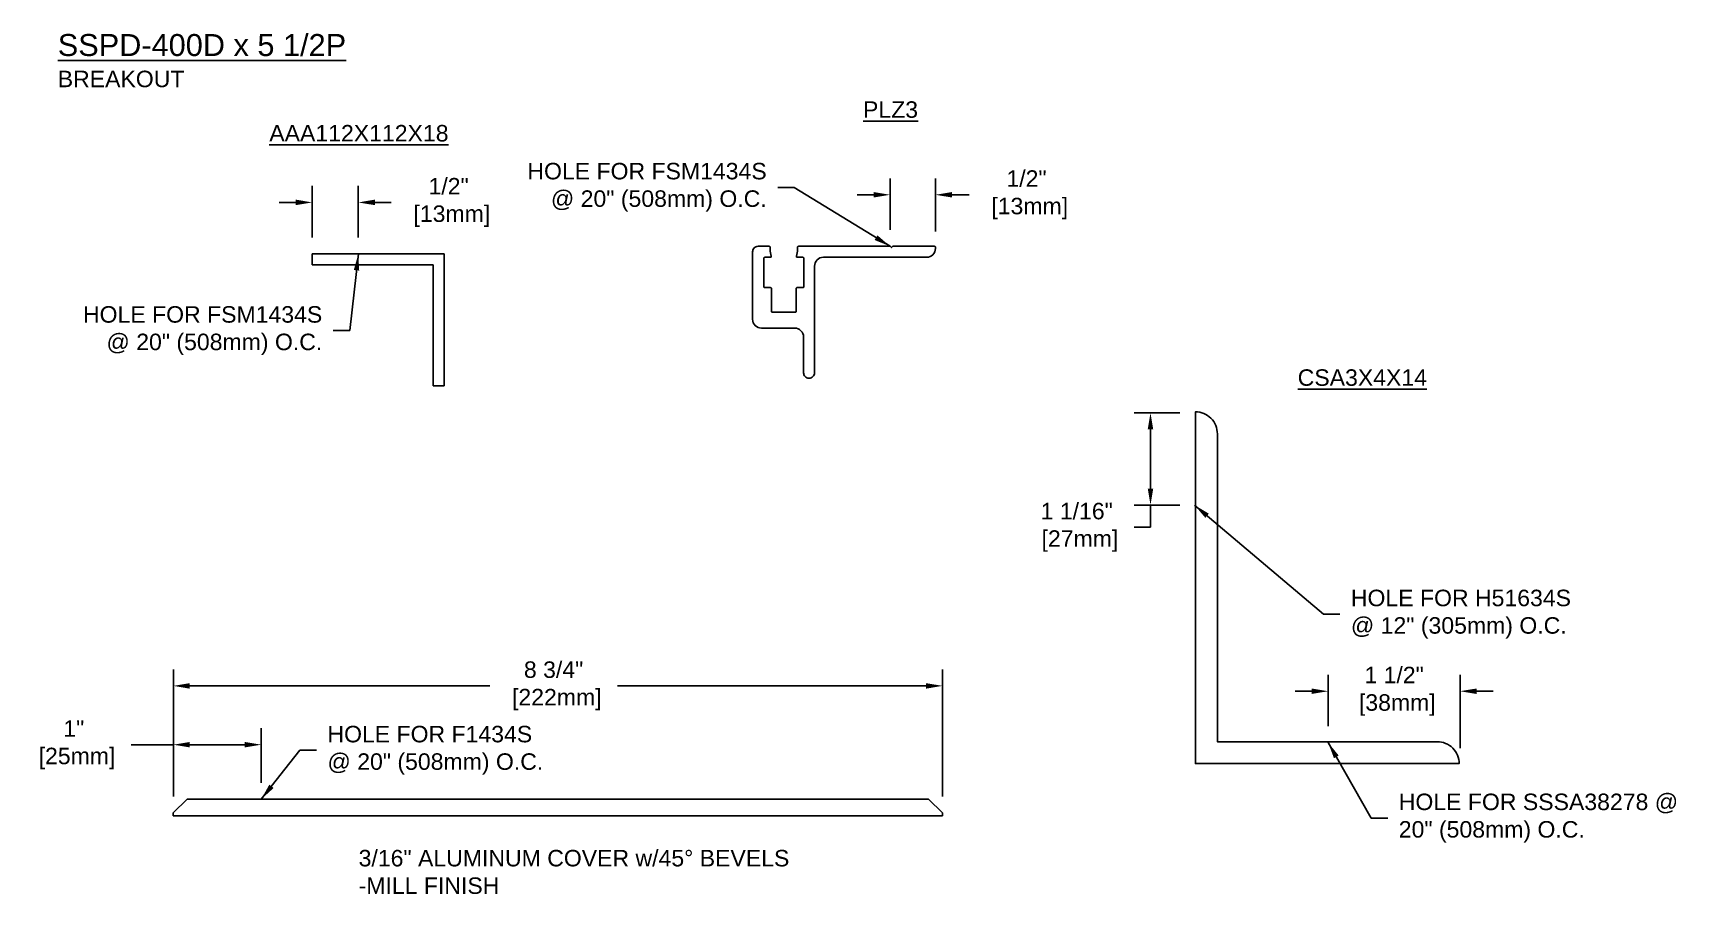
# Model space of a CAD drawing. Header units: inches. Extents: x -1.6 to 45.4, y 0 to 14.8.
# Drawn here: x 26.67 to 45.36, y 3.75 to 13.55 of the extents above; entities that cross this region are included whole.
import ezdxf

# ---------------------------------------------------------------- set-up
doc = ezdxf.new("R2010")
doc.units = ezdxf.units.IN
doc.header["$MEASUREMENT"] = 0
for name, color, linetype in [('Dimensions', 3, 'Continuous'), ('Metals', 7, 'Continuous'), ('Text', 2, 'Continuous')]:
    doc.layers.add(name, color=color, linetype=linetype)
doc.styles.add('ARIAL', font='arial.ttf')
doc.dimstyles.new('Arial', dxfattribs={"dimtxt": 0.1875, "dimasz": 0.1875, "dimexe": 0.1875, "dimexo": 0.1875, "dimgap": 0.1875, "dimtad": 0, "dimtih": 1, "dimtoh": 1, "dimdec": 4, "dimzin": 0, "dimdsep": 46, "dimlunit": 4, "dimtxsty": 'ARIAL', "dimcen": 0.1875, "dimadec": 0, "dimazin": 0, "dimtfac": 1, "dimtdec": 4, "dimtofl": 0, "dimtmove": 0, "dimatfit": 3, "dimfxl": 0, "dimfrac": 2, "dimtolj": 1, "dimtzin": 0, "dimarcsym": 0})

# ---------------------------------------------------------------- blocks, each defined once
blk = doc.blocks.new('*D19')
at = {"layer": 'Defpoints', "color": 0}
for p in [(41.406, 6.061), (41.406, 5.477), (42.906, 5.227)]:
    blk.add_point(p, dxfattribs=at)
at = {"layer": 'Dimensions', "color": 0, "lineweight": -2}
for p, q in [((41.406, 5.665), (41.406, 6.249)), ((42.906, 5.415), (42.906, 6.249)), ((41.218, 6.061), (41.031, 6.061)), ((43.093, 6.061), (43.281, 6.061))]:
    blk.add_line(p, q, dxfattribs=at)
at = {"layer": 'Dimensions', "color": 0}
for points in [[(41.218, 6.092), (41.218, 6.03), (41.406, 6.061)], [(43.093, 6.092), (43.093, 6.03), (42.906, 6.061)]]:
    blk.add_solid(points, dxfattribs=at)
at = {"layer": 'Dimensions', "color": 0, "insert": (42.156, 6.061), "char_height": 0.1875, "attachment_point": 5, "style": 'ARIAL'}
blk.add_mtext('\\A1;1 1/2"\\P [38mm]', dxfattribs=at)
blk = doc.blocks.new('*D20')
at = {"layer": 'Defpoints', "color": 0}
for p in [(39.385, 9.227), (39.906, 9.227), (39.906, 8.178)]:
    blk.add_point(p, dxfattribs=at)
at = {"layer": 'Dimensions', "color": 0, "lineweight": -2}
for p, q in [((39.718, 9.227), (39.198, 9.227)), ((39.385, 9.04), (39.385, 8.365)), ((39.718, 8.178), (39.198, 8.178)), ((39.385, 8.178), (39.385, 7.925)), ((39.385, 7.925), (39.198, 7.925))]:
    blk.add_line(p, q, dxfattribs=at)
at = {"layer": 'Dimensions', "color": 0}
for points in [[(39.354, 9.04), (39.416, 9.04), (39.385, 9.227)], [(39.354, 8.365), (39.416, 8.365), (39.385, 8.178)]]:
    blk.add_solid(points, dxfattribs=at)
at = {"layer": 'Dimensions', "color": 0, "insert": (38.546, 7.925), "char_height": 0.1875, "attachment_point": 5, "style": 'ARIAL'}
blk.add_mtext('\\A1;1 1/16"\\P [27mm]', dxfattribs=at)
blk = doc.blocks.new('CSA3X4X14')
blk.add_lwpolyline([(0.25, 3.75, 0.414214), (0, 4), (0, 0), (3, 0, 0.414214), (2.75, 0.25), (0.25, 0.25)], format="xyb", close=True)
blk = doc.blocks.new('AAA112X112X18')
for p, q in [((0, 0), (0, -0.125)), ((-1.5, -1.5), (-1.375, -1.5))]:
    blk.add_line(p, q)
for points in [[(0, 0), (-1.5, 0), (-1.5, -1.5)], [(-1.375, -1.5), (-1.375, -0.125), (0, -0.125)]]:
    blk.add_lwpolyline(points)
blk = doc.blocks.new('*D26')
at = {"layer": 'Defpoints', "color": 0}
for p in [(30.375, 11.619), (29.851, 11.034), (30.375, 11.034)]:
    blk.add_point(p, dxfattribs=at)
at = {"layer": 'Dimensions', "color": 0, "lineweight": -2}
for p, q in [((29.851, 11.221), (29.851, 11.807)), ((30.375, 11.221), (30.375, 11.807)), ((29.663, 11.619), (29.476, 11.619)), ((30.563, 11.619), (30.75, 11.619))]:
    blk.add_line(p, q, dxfattribs=at)
at = {"layer": 'Dimensions', "color": 0}
for points in [[(29.663, 11.651), (29.663, 11.588), (29.851, 11.619)], [(30.563, 11.651), (30.563, 11.588), (30.375, 11.619)]]:
    blk.add_solid(points, dxfattribs=at)
at = {"layer": 'Dimensions', "color": 0, "insert": (31.402, 11.619), "char_height": 0.1875, "attachment_point": 5, "style": 'ARIAL'}
blk.add_mtext('\\A1;1/2"\\P [13mm]', dxfattribs=at)
blk = doc.blocks.new('PLZ3')
blk.add_lwpolyline([(1.575, 1.03, -0.414214), (1.585, 1.02), (1.585, 0.76, 0.414214), (1.595, 0.75), (1.855, 0.75, 0.414214), (1.865, 0.76), (1.865, 1.02, -0.414214), (1.875, 1.03), (1.942, 1.03, 0.414214), (1.952, 1.04), (1.952, 1.365, 0.414214), (1.942, 1.375), (1.878, 1.375, -0.482716), (1.868, 1.387), (1.881, 1.444, 0.057088), (1.881, 1.446), (1.881, 1.49, -0.414214), (1.891, 1.5), (2.018, 1.5, -0.414214), (2.08, 1.438), (2.08, 0.67, -0.414214), (1.98, 0.57), (1.6, 0.57, 0.414214), (1.5, 0.47), (1.5, 0.063, -0.414214), (1.438, 0, -0.414214), (1.375, 0.063), (1.375, 1.275, 0.414214), (1.275, 1.375), (0.1, 1.375, -0.414214), (0, 1.475), (0, 1.49, -0.414214), (0.01, 1.5), (0.485, 1.5), (0.5, 1.485), (0.515, 1.5), (1.559, 1.5, -0.414214), (1.569, 1.49), (1.569, 1.446, 0.057088), (1.569, 1.444), (1.582, 1.387, -0.482716), (1.572, 1.375), (1.507, 1.375, 0.414214), (1.497, 1.365), (1.497, 1.04, 0.414214), (1.507, 1.03)], format="xyb", close=True)
blk = doc.blocks.new('*D27')
at = {"layer": 'Defpoints', "color": 0}
for p in [(36.939, 11.706), (36.423, 11.12), (36.939, 11.102)]:
    blk.add_point(p, dxfattribs=at)
at = {"layer": 'Dimensions', "color": 0, "lineweight": -2}
for p, q in [((36.423, 11.307), (36.423, 11.893)), ((36.939, 11.29), (36.939, 11.893)), ((36.236, 11.706), (36.048, 11.706)), ((37.127, 11.706), (37.323, 11.706))]:
    blk.add_line(p, q, dxfattribs=at)
at = {"layer": 'Dimensions', "color": 0}
for points in [[(36.236, 11.737), (36.236, 11.675), (36.423, 11.706)], [(37.127, 11.737), (37.127, 11.675), (36.939, 11.706)]]:
    blk.add_solid(points, dxfattribs=at)
at = {"layer": 'Dimensions', "color": 0, "insert": (37.975, 11.706), "char_height": 0.1875, "attachment_point": 5, "style": 'ARIAL'}
blk.add_mtext('\\A1;1/2"\\P [13mm]', dxfattribs=at)
blk = doc.blocks.new('*D29')
at = {"layer": 'Defpoints', "color": 0}
for p in [(37.018, 6.122), (28.271, 4.677), (37.018, 4.677)]:
    blk.add_point(p, dxfattribs=at)
at = {"layer": 'Dimensions', "color": 0, "lineweight": -2}
for p, q in [((28.271, 4.864), (28.271, 6.309)), ((37.018, 4.864), (37.018, 6.309)), ((28.458, 6.122), (31.871, 6.122)), ((36.831, 6.122), (33.321, 6.122))]:
    blk.add_line(p, q, dxfattribs=at)
at = {"layer": 'Dimensions', "color": 0}
for points in [[(28.458, 6.153), (28.458, 6.09), (28.271, 6.122)], [(36.831, 6.153), (36.831, 6.09), (37.018, 6.122)]]:
    blk.add_solid(points, dxfattribs=at)
at = {"layer": 'Dimensions', "color": 0, "insert": (32.596, 6.122), "char_height": 0.1875, "attachment_point": 5, "style": 'ARIAL'}
blk.add_mtext('\\A1;8 3/4"\\P [222mm]', dxfattribs=at)
blk = doc.blocks.new('*D30')
at = {"layer": 'Defpoints', "color": 0}
for p in [(29.271, 5.453), (28.271, 4.677), (29.271, 4.833)]:
    blk.add_point(p, dxfattribs=at)
at = {"layer": 'Dimensions', "color": 0, "lineweight": -2}
for p, q in [((28.271, 4.864), (28.271, 5.641)), ((29.271, 5.02), (29.271, 5.641)), ((28.271, 5.453), (27.791, 5.453)), ((29.083, 5.453), (28.458, 5.453))]:
    blk.add_line(p, q, dxfattribs=at)
at = {"layer": 'Dimensions', "color": 0}
for points in [[(28.458, 5.484), (28.458, 5.422), (28.271, 5.453)], [(29.083, 5.484), (29.083, 5.422), (29.271, 5.453)]]:
    blk.add_solid(points, dxfattribs=at)
at = {"layer": 'Dimensions', "color": 0, "insert": (27.139, 5.453), "char_height": 0.1875, "attachment_point": 5, "style": 'ARIAL'}
blk.add_mtext('\\A1;1"\\P [25mm]', dxfattribs=at)

msp = doc.modelspace()

# ---------------------------------------------------------------- linework, layer by layer
msp.add_lwpolyline([(28.27064, 4.64528), (37.01814, 4.64528), (37.01814, 4.67653), (36.86189, 4.83278), (28.42689, 4.83278), (28.27064, 4.67653)], close=True)

# ---------------------------------------------------------------- block references
at = {"xscale": -1}
msp.add_blockref('PLZ3', (36.93925, 9.61994), dxfattribs=at)
at = {"layer": 'Metals', "xscale": -1}
msp.add_blockref('AAA112X112X18', (29.85092, 11.0335), dxfattribs=at)
at = {"layer": 'Metals'}
msp.add_blockref('CSA3X4X14', (39.89559, 5.23746), dxfattribs=at)

# ---------------------------------------------------------------- texts
at = {"layer": 'Text', "style": 'ARIAL'}
for s, insert, char_height, width, attachment_point in [('{\\LSSPD-400D x 5 1/2P\\P\\H0.75x;\\lBREAKOUT}', (26.95646, 13.53374), 0.25, 4.7396332, 1), ('{\\LPLZ3}', (36.74126, 12.67368), 0.1875, 0.8234261, 6), ('{\\LAAA112X112X18}', (31.40115, 12.40483), 0.1875, 2.2451472, 6), ('HOLE FOR FSM1434S \\P@ 20" (508mm) O.C.', (35.01987, 11.79059), 0.1875, 3.9506446, 6), ('HOLE FOR FSM1434S \\P@ 20" (508mm) O.C.', (29.96486, 10.16119), 0.1875, 3.9506446, 6), ('\\A1;{\\LCSA3X4X14}', (41.05936, 9.62622), 0.1875, 2.4899842, 4), ('HOLE FOR H51634S \\P@ 12" (305mm) O.C.', (41.66419, 6.93728), 0.1875, 4.2482114, 4), ('HOLE FOR F1434S\\P@ 20" (508mm) O.C.', (30.02373, 5.38911), 0.1875, 3.9506446, 4), ('HOLE FOR SSSA38278 @\\P20" (508mm) O.C.', (42.20899, 4.61854), 0.1875, 3.6647516, 4), ('3/16" ALUMINUM COVER w/45%%D BEVELS\\P-MILL FINISH', (30.37846, 4.00524), 0.1875, 7.9297767, 4)]:
    msp.add_mtext(s, dxfattribs=dict(at, insert=insert, char_height=char_height, width=width, attachment_point=attachment_point))

# ---------------------------------------------------------------- dimensions: what is measured, and where the dimension line sits
at = {"layer": 'Dimensions'}
for base, p1, p2, picture, middle in [((36.93925, 11.70581), (36.42337, 11.11994), (36.93925, 11.10244), '*D27', (37.97464, 11.70581)), ((30.37516, 11.61937), (29.85092, 11.0335), (30.37516, 11.0335), '*D26', (31.40218, 11.61937)), ((37.01814, 6.12151), (28.27064, 4.67653), (37.01814, 4.67653), '*D29', (32.59617, 6.12151)), ((41.40559, 6.06123), (42.90559, 5.22746), (41.40559, 5.47746), '*D19', (42.15559, 6.06123)), ((29.27064, 5.45317), (28.27064, 4.67653), (29.27064, 4.83278), '*D30', (27.13861, 5.45317))]:
    dim = msp.add_linear_dim(base=base, p1=p1, p2=p2, dimstyle='Arial', override={"dimpost": '\\X'}, dxfattribs=at)
    dim.commit()
    dim.dimension.update_dxf_attribs({"geometry": picture, "text_midpoint": middle, "dimtype": 160})
dim = msp.add_linear_dim(base=(39.38509, 9.22746), p1=(39.90559, 8.17779), p2=(39.90559, 9.22746), angle=90, dimstyle='Arial', override={"dimpost": '\\X'}, dxfattribs=at)
dim.commit()
dim.dimension.update_dxf_attribs({"geometry": '*D20', "text_midpoint": (38.54556, 7.92484), "dimtype": 160})

# ---------------------------------------------------------------- leaders
at = {"layer": 'Text', "annotation_type": 0, "has_hookline": 1}
for points, hookline_direction, text_width in [([(36.42337, 11.11994), (35.33237, 11.79059), (35.14487, 11.79059)], 1, 2.68741), ([(30.37516, 11.0335), (30.27736, 10.16119), (30.08986, 10.16119)], 1, 2.68741), ([(39.88559, 8.17779), (41.35169, 6.93728), (41.53919, 6.93728)], 0, 2.46935), ([(41.40559, 5.47746), (41.89649, 4.61854), (42.08399, 4.61854)], 0, 3.14721), ([(29.27064, 4.83278), (29.71123, 5.38911), (29.89873, 5.38911)], 0, 2.41793)]:
    msp.add_leader(points, dimstyle='Arial', override={"dimgap": 0.125, "dimtad": 0}, dxfattribs=dict(at, hookline_direction=hookline_direction, text_width=text_width))

doc.saveas('drawing.dxf')
